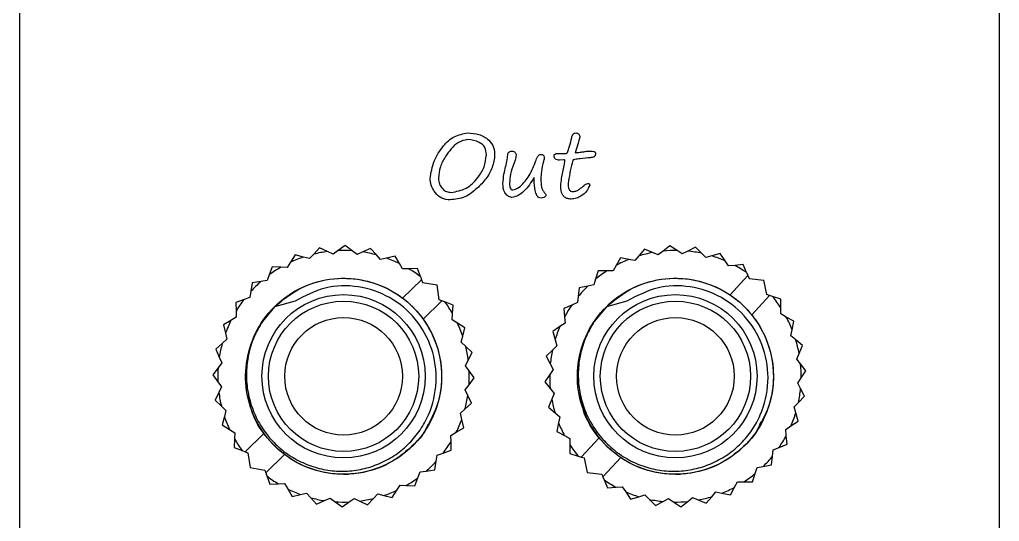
# Model space of a CAD drawing. Extents: x 90 to 120, y 105 to 234.
# Drawn here: x 90.16 to 120.16, y 120.8 to 136.15 of the extents above; entities that cross this region are included whole.
import ezdxf

# ---------------------------------------------------------------- set-up
doc = ezdxf.new("R2010")
doc.units = 0
doc.layers.get('0').update_dxf_attribs({"linetype": 'CONTINUOUS'})

msp = doc.modelspace()

# ---------------------------------------------------------------- linework, layer by layer
at = {"color": 7, "linetype": 'CONTINUOUS'}
for p, q in [((90.161, 230.687), (90.161, 108.687)), ((120.161, 108.687), (120.161, 230.687)), ((107.261, 132.37), (107.176, 132.079)), ((106.606, 132.054), (106.881, 132.054)), ((106.826, 131.864), (106.693, 131.851)), ((105.919, 131.234), (105.919, 131.278)), ((99.348, 129.17), (99.166, 128.977)), ((99.587, 129.056), (99.348, 129.17)), ((99.758, 128.974), (99.587, 129.056)), ((99.914, 129.084), (99.758, 128.974)), ((100.129, 129.237), (99.914, 129.084)), ((100.341, 129.079), (100.129, 129.237)), ((100.494, 128.965), (100.341, 129.079)), ((100.667, 129.043), (100.494, 128.965)), ((100.909, 129.151), (100.667, 129.043)), ((101.086, 128.954), (100.909, 129.151)), ((109.295, 129.124), (109.124, 128.922)), ((109.54, 129.023), (109.295, 129.124)), ((109.716, 128.95), (109.54, 129.023)), ((109.864, 129.069), (109.716, 128.95)), ((110.071, 129.234), (109.864, 129.069)), ((110.292, 129.087), (110.071, 129.234)), ((110.45, 128.982), (110.292, 129.087)), ((110.619, 129.069), (110.45, 128.982)), ((110.854, 129.19), (110.619, 129.069)), ((111.042, 129.003), (110.854, 129.19)), ((111.176, 128.869), (111.042, 129.003)), ((98.454, 128.727), (98.353, 128.566)), ((98.595, 128.951), (98.454, 128.727)), ((98.851, 128.886), (98.595, 128.951)), ((99.036, 128.839), (98.851, 128.886)), ((99.166, 128.977), (99.036, 128.839)), ((101.213, 128.813), (101.086, 128.954)), ((101.398, 128.855), (101.213, 128.813)), ((101.656, 128.914), (101.398, 128.855)), ((101.791, 128.687), (101.656, 128.914)), ((108.555, 128.865), (108.427, 128.633)), ((108.815, 128.813), (108.555, 128.865)), ((109.001, 128.777), (108.815, 128.813)), ((109.124, 128.922), (109.001, 128.777)), ((111.359, 128.921), (111.176, 128.869)), ((111.614, 128.995), (111.359, 128.921)), ((111.761, 128.775), (111.614, 128.995)), ((111.867, 128.617), (111.761, 128.775)), ((97.899, 128.59), (97.805, 128.342)), ((98.163, 128.576), (97.899, 128.59)), ((98.353, 128.566), (98.163, 128.576)), ((101.888, 128.523), (101.791, 128.687)), ((102.079, 128.529), (101.888, 128.523)), ((102.343, 128.536), (102.079, 128.529)), ((102.431, 128.287), (102.343, 128.536)), ((107.88, 128.466), (107.799, 128.214)), ((108.144, 128.466), (107.88, 128.466)), ((108.335, 128.467), (108.144, 128.466)), ((108.427, 128.633), (108.335, 128.467)), ((112.057, 128.632), (111.867, 128.617)), ((112.32, 128.655), (112.057, 128.632)), ((112.422, 128.41), (112.32, 128.655)), ((112.422, 128.41), (112.46, 128.318)), ((97.549, 128.138), (97.287, 128.1)), ((97.737, 128.165), (97.549, 128.138)), ((97.805, 128.342), (97.737, 128.165)), ((101.889, 127.631), (102.464, 128.193)), ((102.431, 128.287), (102.464, 128.193)), ((102.464, 128.193), (102.495, 128.107)), ((102.495, 128.107), (102.943, 128.032)), ((107.799, 128.214), (107.741, 128.033)), ((111.916, 127.726), (112.46, 128.318)), ((112.46, 128.318), (112.495, 128.234)), ((112.495, 128.234), (112.947, 128.183)), ((113.036, 127.737), (112.947, 128.183)), ((97.243, 127.839), (97.211, 127.651)), ((97.287, 128.1), (97.243, 127.839)), ((103.008, 127.581), (102.943, 128.032)), ((107.295, 127.943), (107.265, 127.68)), ((107.555, 127.995), (107.295, 127.943)), ((107.741, 128.033), (107.555, 127.995)), ((97.032, 127.588), (96.782, 127.5)), ((97.211, 127.651), (97.032, 127.588)), ((98.596, 127.54), (97.969, 127.368)), ((101.812, 127.688), (101.889, 127.631)), ((102.518, 126.987), (103.093, 127.549)), ((103.093, 127.549), (103.008, 127.581)), ((103.186, 127.514), (103.093, 127.549)), ((103.433, 127.419), (103.186, 127.514)), ((107.265, 127.68), (107.244, 127.491)), ((108.756, 127.54), (108.129, 127.368)), ((112.579, 127.117), (113.123, 127.71)), ((113.123, 127.71), (113.036, 127.737)), ((113.218, 127.679), (113.123, 127.71)), ((113.47, 127.599), (113.218, 127.679)), ((113.47, 127.334), (113.47, 127.599)), ((96.782, 127.5), (96.79, 127.235)), ((96.79, 127.235), (96.795, 127.045)), ((97.969, 127.368), (97.594, 126.914)), ((103.419, 127.155), (103.433, 127.419)), ((107.068, 127.418), (106.824, 127.317)), ((106.824, 127.317), (106.846, 127.053)), ((107.244, 127.491), (107.068, 127.418)), ((108.129, 127.368), (107.754, 126.914)), ((113.47, 127.144), (113.47, 127.334)), ((96.632, 126.948), (96.404, 126.813)), ((96.795, 127.045), (96.632, 126.948)), ((103.409, 126.965), (103.419, 127.155)), ((103.57, 126.864), (103.409, 126.965)), ((106.846, 127.053), (106.862, 126.863)), ((113.637, 127.052), (113.47, 127.144)), ((113.868, 126.923), (113.637, 127.052)), ((113.817, 126.664), (113.868, 126.923)), ((96.404, 126.813), (96.463, 126.555)), ((103.795, 126.723), (103.57, 126.864)), ((103.729, 126.467), (103.795, 126.723)), ((106.704, 126.757), (106.484, 126.61)), ((106.484, 126.61), (106.557, 126.356)), ((106.862, 126.863), (106.704, 126.757)), ((113.78, 126.477), (113.817, 126.664)), ((96.506, 126.369), (96.364, 126.242)), ((96.463, 126.555), (96.506, 126.369)), ((103.682, 126.283), (103.729, 126.467)), ((106.557, 126.356), (106.61, 126.173)), ((113.925, 126.354), (113.78, 126.477)), ((114.128, 126.183), (113.925, 126.354)), ((96.364, 126.242), (96.168, 126.065)), ((96.168, 126.065), (96.276, 125.824)), ((103.821, 126.152), (103.682, 126.283)), ((104.013, 125.97), (103.821, 126.152)), ((106.475, 126.038), (106.288, 125.851)), ((106.61, 126.173), (106.475, 126.038)), ((114.027, 125.939), (114.128, 126.183)), ((96.276, 125.824), (96.354, 125.65)), ((103.817, 125.56), (103.899, 125.732)), ((103.899, 125.732), (104.013, 125.97)), ((106.288, 125.851), (106.41, 125.616)), ((113.954, 125.763), (114.027, 125.939)), ((114.073, 125.614), (113.954, 125.763)), ((96.24, 125.498), (96.081, 125.286)), ((96.354, 125.65), (96.24, 125.498)), ((103.927, 125.405), (103.817, 125.56)), ((104.081, 125.189), (103.927, 125.405)), ((106.497, 125.446), (106.391, 125.288)), ((106.41, 125.616), (106.497, 125.446)), ((114.237, 125.407), (114.073, 125.614)), ((114.091, 125.187), (114.237, 125.407)), ((96.081, 125.286), (96.235, 125.07)), ((97.081, 125.237), (97.094, 125.32)), ((97.136, 124.918), (97.081, 125.237)), ((103.922, 124.977), (104.081, 125.189)), ((106.391, 125.288), (106.245, 125.068)), ((107.241, 125.237), (107.254, 125.32)), ((107.296, 124.918), (107.241, 125.237)), ((113.985, 125.028), (114.091, 125.187)), ((96.235, 125.07), (96.345, 124.915)), ((96.345, 124.915), (96.263, 124.743)), ((103.808, 124.825), (103.922, 124.977)), ((103.886, 124.651), (103.808, 124.825)), ((106.245, 125.068), (106.409, 124.861)), ((106.409, 124.861), (106.528, 124.712)), ((114.072, 124.859), (113.985, 125.028)), ((114.194, 124.624), (114.072, 124.859)), ((96.263, 124.743), (96.149, 124.504)), ((96.149, 124.504), (96.341, 124.323)), ((103.994, 124.41), (103.886, 124.651)), ((106.455, 124.536), (106.354, 124.291)), ((106.528, 124.712), (106.455, 124.536)), ((114.007, 124.437), (114.194, 124.624)), ((96.341, 124.323), (96.48, 124.192)), ((103.656, 124.106), (103.798, 124.233)), ((103.798, 124.233), (103.994, 124.41)), ((106.354, 124.291), (106.557, 124.121)), ((113.872, 124.302), (114.007, 124.437)), ((113.925, 124.119), (113.872, 124.302)), ((96.433, 124.008), (96.367, 123.751)), ((96.48, 124.192), (96.433, 124.008)), ((103.699, 123.92), (103.656, 124.106)), ((103.758, 123.662), (103.699, 123.92)), ((106.557, 124.121), (106.702, 123.998)), ((106.702, 123.998), (106.665, 123.811)), ((113.998, 123.865), (113.925, 124.119)), ((96.367, 123.751), (96.592, 123.611)), ((96.592, 123.611), (96.753, 123.51)), ((97.644, 123.488), (97.434, 123.825)), ((103.53, 123.527), (103.758, 123.662)), ((106.665, 123.811), (106.614, 123.551)), ((113.62, 123.611), (113.778, 123.717)), ((113.636, 123.422), (113.62, 123.611)), ((113.778, 123.717), (113.998, 123.865)), ((96.743, 123.32), (96.729, 123.055)), ((96.753, 123.51), (96.743, 123.32)), ((97.644, 123.488), (97.069, 122.926)), ((103.367, 123.43), (103.53, 123.527)), ((103.372, 123.24), (103.367, 123.43)), ((106.614, 123.551), (106.845, 123.423)), ((106.845, 123.423), (107.012, 123.331)), ((107.012, 123.331), (107.012, 123.141)), ((107.903, 123.357), (107.359, 122.765)), ((113.658, 123.158), (113.636, 123.422)), ((96.729, 123.055), (96.976, 122.961)), ((103.38, 122.975), (103.372, 123.24)), ((107.012, 123.141), (107.012, 122.876)), ((113.238, 122.983), (113.414, 123.057)), ((113.414, 123.057), (113.658, 123.158)), ((96.976, 122.961), (97.069, 122.926)), ((97.069, 122.926), (97.154, 122.894)), ((97.154, 122.894), (97.219, 122.443)), ((98.273, 122.844), (97.698, 122.282)), ((102.919, 122.636), (102.951, 122.824)), ((102.951, 122.824), (103.13, 122.887)), ((103.13, 122.887), (103.38, 122.975)), ((107.012, 122.876), (107.264, 122.796)), ((107.264, 122.796), (107.359, 122.765)), ((107.359, 122.765), (107.446, 122.738)), ((107.446, 122.738), (107.535, 122.292)), ((108.566, 122.749), (108.022, 122.156)), ((113.187, 122.531), (113.217, 122.794)), ((113.217, 122.794), (113.238, 122.983)), ((97.219, 122.443), (97.667, 122.368)), ((102.875, 122.375), (102.919, 122.636)), ((112.683, 122.261), (112.741, 122.442)), ((112.741, 122.442), (112.927, 122.479)), ((112.927, 122.479), (113.187, 122.531)), ((97.667, 122.368), (97.698, 122.282)), ((97.698, 122.282), (97.731, 122.188)), ((97.731, 122.188), (97.819, 121.939)), ((100.081, 122.237), (100.226, 122.237)), ((102.263, 121.885), (102.357, 122.132)), ((102.357, 122.132), (102.425, 122.31)), ((102.425, 122.31), (102.613, 122.337)), ((102.613, 122.337), (102.875, 122.375)), ((107.535, 122.292), (107.987, 122.24)), ((107.987, 122.24), (108.022, 122.156)), ((108.022, 122.156), (108.06, 122.065)), ((110.241, 122.237), (110.386, 122.237)), ((112.602, 122.009), (112.683, 122.261)), ((97.819, 121.939), (98.083, 121.946)), ((98.083, 121.946), (98.274, 121.952)), ((98.274, 121.952), (98.371, 121.788)), ((101.708, 121.748), (101.809, 121.909)), ((101.809, 121.909), (101.999, 121.899)), ((101.999, 121.899), (102.263, 121.885)), ((108.06, 122.065), (108.162, 121.82)), ((108.162, 121.82), (108.425, 121.842)), ((108.425, 121.842), (108.615, 121.858)), ((108.615, 121.858), (108.721, 121.7)), ((111.927, 121.61), (112.055, 121.842)), ((112.055, 121.842), (112.147, 122.008)), ((112.147, 122.008), (112.338, 122.008)), ((112.338, 122.008), (112.602, 122.009)), ((98.371, 121.788), (98.506, 121.561)), ((98.506, 121.561), (98.764, 121.62)), ((98.764, 121.62), (98.949, 121.662)), ((98.949, 121.662), (99.076, 121.521)), ((99.076, 121.521), (99.253, 121.324)), ((99.495, 121.432), (99.669, 121.51)), ((99.669, 121.51), (99.821, 121.396)), ((100.249, 121.391), (100.404, 121.501)), ((100.404, 121.501), (100.575, 121.419)), ((100.996, 121.498), (101.126, 121.636)), ((101.126, 121.636), (101.311, 121.589)), ((101.311, 121.589), (101.567, 121.524)), ((101.567, 121.524), (101.708, 121.748)), ((108.721, 121.7), (108.868, 121.48)), ((108.868, 121.48), (109.123, 121.553)), ((109.123, 121.553), (109.306, 121.606)), ((109.306, 121.606), (109.44, 121.472)), ((110.618, 121.406), (110.766, 121.524)), ((110.766, 121.524), (110.942, 121.452)), ((111.187, 121.351), (111.358, 121.553)), ((111.358, 121.553), (111.481, 121.698)), ((111.481, 121.698), (111.667, 121.661)), ((111.667, 121.661), (111.927, 121.61)), ((99.253, 121.324), (99.495, 121.432)), ((99.821, 121.396), (100.033, 121.238)), ((100.033, 121.238), (100.249, 121.391)), ((100.575, 121.419), (100.814, 121.305)), ((100.814, 121.305), (100.996, 121.498)), ((109.44, 121.472), (109.628, 121.285)), ((109.628, 121.285), (109.863, 121.406)), ((109.863, 121.406), (110.032, 121.493)), ((110.032, 121.493), (110.19, 121.388)), ((110.19, 121.388), (110.411, 121.241)), ((110.411, 121.241), (110.618, 121.406)), ((110.942, 121.452), (111.187, 121.351))]:
    msp.add_line(p, q, dxfattribs=at)
for centre, radius in [((100.081, 125.237), 2.5), ((100.081, 125.237), 2.3), ((110.241, 125.237), 2.5), ((110.241, 125.237), 2.3), ((100.081, 125.237), 1.8), ((110.241, 125.237), 1.8)]:
    msp.add_circle(centre, radius, dxfattribs=at)
for centre, radius, start, end in [((100.081, 125.237), 3.85, 97.3756, 103.7433), ((100.081, 125.237), 3.85, 86.1256, 92.4933), ((100.081, 125.237), 3.85, 74.8756, 81.2433), ((110.241, 125.237), 3.85, 100.4962, 106.864), ((110.241, 125.237), 3.85, 89.2462, 95.614), ((110.241, 125.237), 3.85, 77.9962, 84.364), ((100.081, 125.237), 3.85, 108.6256, 114.9933), ((100.081, 125.237), 3.85, 63.6256, 69.9933), ((110.241, 125.237), 3.85, 111.7462, 118.114), ((110.241, 125.237), 3.85, 66.7462, 73.114), ((100.081, 125.237), 3.85, 119.8756, 126.2433), ((100.081, 125.237), 3.85, 52.3756, 58.7433), ((110.241, 125.237), 3.85, 122.9962, 129.364), ((110.241, 125.237), 3.85, 55.4962, 61.864), ((100.081, 125.237), 3.85, 131.1256, 137.4933), ((110.241, 125.237), 3.85, 134.2462, 140.614), ((100.081, 125.237), 3.85, 142.3756, 148.7433), ((100.081, 125.237), 3.85, 29.8756, 36.2433), ((110.241, 125.237), 3.85, 32.9962, 39.364), ((110.241, 125.237), 3.85, 145.4962, 151.864), ((100.081, 125.237), 3.85, 153.6256, 159.9933), ((110.241, 125.237), 3.85, 21.7462, 28.114), ((100.081, 125.237), 3.85, 18.6256, 24.9933), ((110.241, 125.237), 3.85, 156.7462, 163.114), ((110.241, 125.237), 3.85, 10.4962, 16.864), ((100.081, 125.237), 3.85, 164.8756, 171.2433), ((100.081, 125.237), 3.85, 7.3756, 13.7433), ((110.241, 125.237), 3.85, 167.9962, 174.364), ((100.081, 125.237), 3.85, 176.1256, 182.4933), ((100.081, 125.237), 3.85, 356.1256, 2.4933), ((110.241, 125.237), 3.85, 359.2462, 5.614), ((110.241, 125.237), 3.85, 179.2462, 185.614), ((110.241, 125.237), 3.85, 347.9962, 354.364), ((100.081, 125.237), 3.85, 187.3756, 193.7433), ((100.081, 125.237), 3.85, 344.8756, 351.2433), ((110.241, 125.237), 3.85, 190.4962, 196.864), ((110.241, 125.237), 3, 190.8617, 218.8032), ((100.081, 125.237), 3.85, 198.6256, 204.9933), ((100.081, 125.237), 3.85, 333.6256, 339.9933), ((110.241, 125.237), 3.85, 336.7462, 343.114), ((110.241, 125.237), 3.85, 201.7462, 208.114), ((100.081, 125.237), 3.85, 209.8756, 216.2433), ((110.241, 125.237), 3.85, 325.4962, 331.864), ((100.081, 125.237), 3.85, 322.3756, 328.7433), ((110.241, 125.237), 3.85, 212.9962, 219.364), ((110.241, 125.237), 3.85, 314.2462, 320.614), ((100.081, 125.237), 3.85, 311.1256, 317.4933), ((100.081, 125.237), 3.85, 232.3756, 238.7433), ((100.081, 125.237), 3.85, 299.8756, 306.2433), ((110.241, 125.237), 3.85, 302.9962, 309.364), ((110.241, 125.237), 3.85, 235.4962, 241.864), ((110.241, 125.237), 3.85, 291.7462, 298.114), ((100.081, 125.237), 3.85, 243.6256, 249.9933), ((100.081, 125.237), 3.85, 254.8756, 261.2433), ((100.081, 125.237), 3.85, 288.6256, 294.9933), ((110.241, 125.237), 3.85, 246.7462, 253.114), ((110.241, 125.237), 3.85, 280.4962, 286.864), ((100.081, 125.237), 3.85, 266.1256, 272.4933), ((100.081, 125.237), 3.85, 277.3756, 283.7433), ((110.241, 125.237), 3.85, 257.9962, 264.364), ((110.241, 125.237), 3.85, 269.2462, 275.614)]:
    msp.add_arc(centre, radius, start, end, dxfattribs=at)
for points, knots in [([(102.731, 131.289), (102.761, 131.47), (102.823, 131.834), (103.102, 132.269), (103.45, 132.607), (103.737, 132.66), (103.881, 132.687)], [0, 0, 0, 0, 0.279947, 0.560668, 0.781172, 1, 1, 1, 1]), ([(103.881, 132.687), (103.998, 132.68), (104.231, 132.667), (104.519, 132.5), (104.703, 132.249), (104.705, 132.063), (104.705, 131.97)], [0, 0, 0, 0, 0.280768, 0.560682, 0.779236, 1, 1, 1, 1]), ([(107.066, 132.544), (107.076, 132.582), (107.091, 132.635), (107.146, 132.681), (107.176, 132.685), (107.191, 132.687)], [0, 0, 0, 0, 0.559377, 0.7796924, 1, 1, 1, 1]), ([(107.191, 132.687), (107.209, 132.685), (107.245, 132.682), (107.282, 132.647), (107.307, 132.609), (107.311, 132.581), (107.313, 132.568)], [0, 0, 0, 0, 0.279991, 0.559032, 0.780031, 1, 1, 1, 1]), ([(103.882, 132.484), (103.784, 132.463), (103.587, 132.421), (103.371, 132.201), (103.185, 131.951), (103.022, 131.652), (102.997, 131.418), (102.984, 131.301)], [0, 0, 0, 0, 0.1851331, 0.3720894, 0.5594324, 0.7799726, 1, 1, 1, 1]), ([(104.452, 132.016), (104.446, 132.096), (104.433, 132.255), (104.202, 132.445), (104.004, 132.469), (103.882, 132.484)], [0, 0, 0, 0, 0.280298, 0.55985, 1, 1, 1, 1]), ([(106.881, 132.054), (106.892, 132.056), (106.915, 132.06), (106.945, 132.097), (106.969, 132.172), (107.014, 132.324), (107.045, 132.456), (107.066, 132.544)], [0, 0, 0, 0, 0.061761, 0.12393, 0.248936, 0.49928, 1, 1, 1, 1]), ([(107.313, 132.568), (107.304, 132.531), (107.289, 132.464), (107.269, 132.399), (107.261, 132.37)], [0, 0, 0, 0, 0.559785, 1, 1, 1, 1]), ([(103.373, 130.864), (103.534, 130.893), (103.856, 130.951), (104.178, 131.285), (104.409, 131.635), (104.438, 131.889), (104.452, 132.016)], [0, 0, 0, 0, 0.27846, 0.558999, 0.779743, 1, 1, 1, 1]), ([(105.041, 131.649), (105.059, 131.723), (105.092, 131.855), (105.105, 131.99), (105.11, 132.05)], [0, 0, 0, 0, 0.560223, 1, 1, 1, 1]), ([(105.11, 132.05), (105.118, 132.062), (105.132, 132.088), (105.175, 132.122), (105.213, 132.127), (105.236, 132.13)], [0, 0, 0, 0, 0.281097, 0.561469, 1, 1, 1, 1]), ([(105.236, 132.13), (105.255, 132.128), (105.292, 132.125), (105.332, 132.09), (105.358, 132.051), (105.362, 132.022), (105.364, 132.008)], [0, 0, 0, 0, 0.279933, 0.559632, 0.780108, 1, 1, 1, 1]), ([(105.364, 132.008), (105.356, 131.956), (105.343, 131.864), (105.309, 131.778), (105.294, 131.74)], [0, 0, 0, 0, 0.559223, 1, 1, 1, 1]), ([(105.947, 131.776), (105.966, 131.828), (105.995, 131.906), (106.042, 131.995), (106.092, 132.025), (106.12, 132.027), (106.134, 132.029)], [0, 0, 0, 0, 0.501005, 0.750148, 0.875185, 1, 1, 1, 1]), ([(106.134, 132.029), (106.144, 132.028), (106.166, 132.026), (106.195, 132.011), (106.221, 131.971), (106.223, 131.935), (106.224, 131.909)], [0, 0, 0, 0, 0.187155, 0.373871, 0.560777, 1, 1, 1, 1]), ([(106.528, 131.98), (106.529, 131.992), (106.53, 132.015), (106.551, 132.042), (106.579, 132.052), (106.597, 132.053), (106.606, 132.054)], [0, 0, 0, 0, 0.280299, 0.558662, 0.779064, 1, 1, 1, 1]), ([(107.176, 132.079), (107.225, 132.084), (107.312, 132.094), (107.399, 132.107), (107.437, 132.112)], [0, 0, 0, 0, 0.559993, 1, 1, 1, 1]), ([(107.437, 132.112), (107.474, 132.118), (107.541, 132.127), (107.608, 132.129), (107.638, 132.13)], [0, 0, 0, 0, 0.560024, 1, 1, 1, 1]), ([(107.638, 132.13), (107.672, 132.13), (107.715, 132.13), (107.765, 132.114), (107.791, 132.089), (107.793, 132.063), (107.794, 132.045)], [0, 0, 0, 0, 0.501367, 0.626928, 0.751597, 1, 1, 1, 1]), ([(107.794, 132.045), (107.793, 132.032), (107.791, 132.005), (107.769, 131.969), (107.72, 131.936), (107.674, 131.931), (107.642, 131.927)], [0, 0, 0, 0, 0.186882, 0.373394, 0.560402, 1, 1, 1, 1]), ([(104.705, 131.97), (104.683, 131.839), (104.638, 131.577), (104.419, 131.235), (104.125, 130.939), (103.755, 130.665), (103.438, 130.646), (103.28, 130.636)], [0, 0, 0, 0, 0.186259, 0.373136, 0.560365, 0.780222, 1, 1, 1, 1]), ([(105.294, 131.74), (105.254, 131.635), (105.185, 131.447), (105.168, 131.248), (105.161, 131.16)], [0, 0, 0, 0, 0.560244, 1, 1, 1, 1]), ([(105.264, 130.94), (105.33, 130.963), (105.462, 131.009), (105.607, 131.166), (105.795, 131.404), (105.884, 131.622), (105.947, 131.776)], [0, 0, 0, 0, 0.184435, 0.371701, 0.558999, 1, 1, 1, 1]), ([(106.2, 131.813), (106.176, 131.713), (106.133, 131.532), (106.126, 131.348), (106.123, 131.266)], [0, 0, 0, 0, 0.560006, 1, 1, 1, 1]), ([(106.224, 131.909), (106.22, 131.891), (106.214, 131.859), (106.204, 131.827), (106.2, 131.813)], [0, 0, 0, 0, 0.559689, 1, 1, 1, 1]), ([(106.693, 131.851), (106.67, 131.852), (106.626, 131.854), (106.567, 131.879), (106.532, 131.927), (106.529, 131.963), (106.528, 131.98)], [0, 0, 0, 0, 0.2810278, 0.5603707, 0.7795195, 1, 1, 1, 1]), ([(106.795, 131.489), (106.809, 131.555), (106.834, 131.672), (106.85, 131.791), (106.857, 131.843)], [0, 0, 0, 0, 0.560224, 1, 1, 1, 1]), ([(106.857, 131.843), (106.857, 131.847), (106.856, 131.852), (106.851, 131.857), (106.843, 131.863), (106.834, 131.863), (106.826, 131.864)], [0, 0, 0, 0, 0.249238, 0.375337, 0.501637, 1, 1, 1, 1]), ([(107.642, 131.927), (107.536, 131.919), (107.377, 131.906), (107.205, 131.883), (107.136, 131.869), (107.118, 131.863), (107.111, 131.86), (107.104, 131.854), (107.097, 131.819), (107.056, 131.689), (107.005, 131.452), (106.974, 131.242), (106.958, 131.137)], [0, 0, 0, 0, 0.250053, 0.375083, 0.406339, 0.416106, 0.420034, 0.42381, 0.437689, 0.500109, 0.750193, 1, 1, 1, 1]), ([(104.958, 131.133), (104.967, 131.23), (104.983, 131.404), (105.023, 131.574), (105.041, 131.649)], [0, 0, 0, 0, 0.559694, 1, 1, 1, 1]), ([(106.731, 131.052), (106.737, 131.135), (106.75, 131.282), (106.781, 131.426), (106.795, 131.489)], [0, 0, 0, 0, 0.559774, 1, 1, 1, 1]), ([(103.28, 130.636), (103.193, 130.654), (103.019, 130.689), (102.861, 130.886), (102.751, 131.083), (102.737, 131.22), (102.731, 131.289)], [0, 0, 0, 0, 0.277756, 0.55836, 0.779346, 1, 1, 1, 1]), ([(102.984, 131.301), (102.989, 131.24), (103.001, 131.118), (103.102, 130.976), (103.23, 130.881), (103.326, 130.87), (103.373, 130.864)], [0, 0, 0, 0, 0.280197, 0.560002, 0.780176, 1, 1, 1, 1]), ([(105.232, 130.712), (105.209, 130.715), (105.163, 130.722), (105.086, 130.774), (104.973, 130.895), (104.964, 131.038), (104.958, 131.133)], [0, 0, 0, 0, 0.125149, 0.25082, 0.50131, 1, 1, 1, 1]), ([(105.161, 131.16), (105.162, 131.115), (105.164, 131.048), (105.194, 130.973), (105.23, 130.944), (105.253, 130.941), (105.264, 130.94)], [0, 0, 0, 0, 0.500612, 0.749891, 0.874976, 1, 1, 1, 1]), ([(105.92, 131.322), (105.822, 131.174), (105.685, 130.967), (105.439, 130.756), (105.301, 130.727), (105.232, 130.712)], [0, 0, 0, 0, 0.560812, 0.78136, 1, 1, 1, 1]), ([(105.919, 131.278), (105.919, 131.286), (105.919, 131.301), (105.92, 131.315), (105.92, 131.322)], [0, 0, 0, 0, 0.55998, 1, 1, 1, 1]), ([(106.127, 130.687), (106.101, 130.693), (106.048, 130.704), (105.984, 130.794), (105.925, 130.969), (105.921, 131.128), (105.919, 131.234)], [0, 0, 0, 0, 0.12339, 0.248392, 0.498562, 1, 1, 1, 1]), ([(106.123, 131.266), (106.126, 131.187), (106.129, 131.077), (106.167, 130.939), (106.206, 130.89), (106.226, 130.866)], [0, 0, 0, 0, 0.5605261, 0.7807983, 1, 1, 1, 1]), ([(106.958, 131.137), (106.959, 131.079), (106.959, 131.008), (106.998, 130.932), (107.044, 130.896), (107.086, 130.892), (107.115, 130.889)], [0, 0, 0, 0, 0.500355, 0.625483, 0.750957, 1, 1, 1, 1]), ([(107.436, 131.069), (107.456, 131.088), (107.492, 131.122), (107.539, 131.136), (107.559, 131.142)], [0, 0, 0, 0, 0.561969, 1, 1, 1, 1]), ([(107.559, 131.142), (107.568, 131.142), (107.587, 131.141), (107.614, 131.118), (107.616, 131.094), (107.617, 131.079)], [0, 0, 0, 0, 0.28123, 0.560546, 1, 1, 1, 1]), ([(106.226, 130.866), (106.24, 130.853), (106.264, 130.831), (106.275, 130.799), (106.279, 130.786)], [0, 0, 0, 0, 0.562811, 1, 1, 1, 1]), ([(107.053, 130.661), (107.017, 130.664), (106.945, 130.668), (106.845, 130.715), (106.743, 130.841), (106.736, 130.965), (106.731, 131.052)], [0, 0, 0, 0, 0.187499, 0.374331, 0.56106, 1, 1, 1, 1]), ([(107.617, 131.079), (107.588, 131.016), (107.53, 130.889), (107.374, 130.769), (107.218, 130.678), (107.108, 130.667), (107.053, 130.661)], [0, 0, 0, 0, 0.276331, 0.558089, 0.779257, 1, 1, 1, 1]), ([(107.115, 130.889), (107.149, 130.896), (107.218, 130.909), (107.325, 130.977), (107.394, 131.034), (107.436, 131.069)], [0, 0, 0, 0, 0.278721, 0.559174, 1, 1, 1, 1]), ([(106.279, 130.786), (106.273, 130.769), (106.26, 130.734), (106.2, 130.702), (106.155, 130.692), (106.127, 130.687)], [0, 0, 0, 0, 0.2760061, 0.5585501, 1, 1, 1, 1]), ([(102.658, 123.758), (102.628, 123.688), (102.528, 123.456), (102.271, 123.179), (101.589, 122.567), (100.685, 122.25), (99.694, 122.206), (98.753, 122.49), (97.949, 123.052), (97.362, 123.845), (97.063, 124.783), (97.075, 125.764), (97.397, 126.695), (98.002, 127.473), (98.819, 128.016), (99.768, 128.275), (100.753, 128.216), (101.663, 127.847), (102.411, 127.21), (102.921, 126.363), (103.125, 125.405), (103.036, 124.419), (102.725, 123.848), (102.566, 123.557)], [0, 0, 0, 0, 0.011591, 0.038107, 0.088114, 0.138162, 0.189853, 0.240484, 0.289996, 0.341539, 0.392658, 0.441957, 0.4932, 0.544665, 0.594075, 0.644875, 0.696536, 0.746381, 0.796598, 0.848302, 0.898787, 0.948405, 1, 1, 1, 1]), ([(97.969, 127.368), (98.231, 127.581), (98.761, 128.013), (99.783, 128.28), (100.823, 128.206), (101.779, 127.781), (102.539, 127.062), (103.009, 126.126), (103.136, 125.088), (102.909, 124.067), (102.348, 123.182), (101.524, 122.541), (100.531, 122.21), (99.485, 122.236), (98.506, 122.613), (97.728, 123.297), (97.256, 124.039), (97.193, 124.544), (97.173, 124.7)], [0, 0, 0, 0, 0.06331, 0.128136, 0.194084, 0.257499, 0.322178, 0.388161, 0.451699, 0.516222, 0.582233, 0.645911, 0.71027, 0.776299, 0.840134, 0.904322, 0.97036, 1, 1, 1, 1]), ([(112.858, 123.844), (112.815, 123.742), (112.702, 123.477), (112.431, 123.175), (111.749, 122.568), (110.845, 122.25), (109.854, 122.206), (108.913, 122.49), (108.109, 123.052), (107.522, 123.845), (107.223, 124.783), (107.235, 125.764), (107.557, 126.695), (108.162, 127.473), (108.979, 128.016), (109.928, 128.275), (110.913, 128.216), (111.823, 127.847), (112.571, 127.21), (113.081, 126.363), (113.285, 125.405), (113.196, 124.419), (112.885, 123.848), (112.726, 123.557)], [0, 0, 0, 0, 0.016458, 0.042845, 0.092605, 0.142406, 0.193843, 0.244224, 0.293493, 0.344782, 0.395649, 0.444705, 0.495696, 0.546908, 0.596075, 0.646624, 0.69803, 0.74763, 0.797599, 0.84905, 0.899285, 0.948659, 1, 1, 1, 1]), ([(108.129, 127.368), (108.391, 127.581), (108.921, 128.013), (109.943, 128.28), (110.983, 128.206), (111.939, 127.781), (112.699, 127.062), (113.169, 126.126), (113.296, 125.088), (113.069, 124.067), (112.508, 123.182), (111.684, 122.541), (110.691, 122.21), (109.645, 122.236), (108.666, 122.613), (107.888, 123.297), (107.416, 124.039), (107.353, 124.544), (107.333, 124.7)], [0, 0, 0, 0, 0.06331, 0.128136, 0.194084, 0.257499, 0.322178, 0.388161, 0.451699, 0.516222, 0.582233, 0.645911, 0.71027, 0.776299, 0.840134, 0.904322, 0.97036, 1, 1, 1, 1]), ([(97.594, 126.914), (97.501, 126.755), (97.317, 126.438), (97.158, 125.909), (97.091, 125.364), (97.127, 124.816), (97.261, 124.286), (97.489, 123.791), (97.803, 123.347), (98.192, 122.969), (98.642, 122.67), (99.138, 122.458), (99.663, 122.34), (100.199, 122.321), (100.728, 122.399), (101.232, 122.573), (101.695, 122.835), (102.101, 123.176), (102.437, 123.584), (102.776, 124.197), (102.978, 125.061), (102.832, 126.108), (102.323, 127.027), (101.521, 127.7), (100.542, 128.032), (99.497, 128.012), (98.896, 127.697), (98.596, 127.54)], [0, 0, 0, 0, 0.032679, 0.065269, 0.09777, 0.130183, 0.162507, 0.194743, 0.226891, 0.25895, 0.29092, 0.322802, 0.354595, 0.386299, 0.417916, 0.449443, 0.480882, 0.512233, 0.543495, 0.574668, 0.636488, 0.697955, 0.759069, 0.819831, 0.88024, 0.940296, 1, 1, 1, 1]), ([(107.754, 126.914), (107.661, 126.755), (107.477, 126.438), (107.318, 125.909), (107.251, 125.364), (107.287, 124.816), (107.421, 124.286), (107.649, 123.791), (107.963, 123.347), (108.352, 122.969), (108.802, 122.67), (109.298, 122.458), (109.823, 122.34), (110.359, 122.321), (110.888, 122.399), (111.392, 122.573), (111.855, 122.835), (112.261, 123.176), (112.597, 123.584), (112.936, 124.197), (113.138, 125.061), (112.992, 126.108), (112.483, 127.027), (111.681, 127.7), (110.702, 128.032), (109.657, 128.012), (109.056, 127.697), (108.756, 127.54)], [0, 0, 0, 0, 0.032679, 0.065269, 0.09777, 0.130183, 0.162507, 0.194743, 0.226891, 0.25895, 0.29092, 0.322802, 0.354595, 0.386299, 0.417916, 0.449443, 0.480882, 0.512233, 0.543495, 0.574668, 0.636488, 0.697955, 0.759069, 0.819831, 0.88024, 0.940296, 1, 1, 1, 1])]:
    msp.add_open_spline(points, degree=3, knots=knots, dxfattribs=at)

doc.saveas('drawing.dxf')
